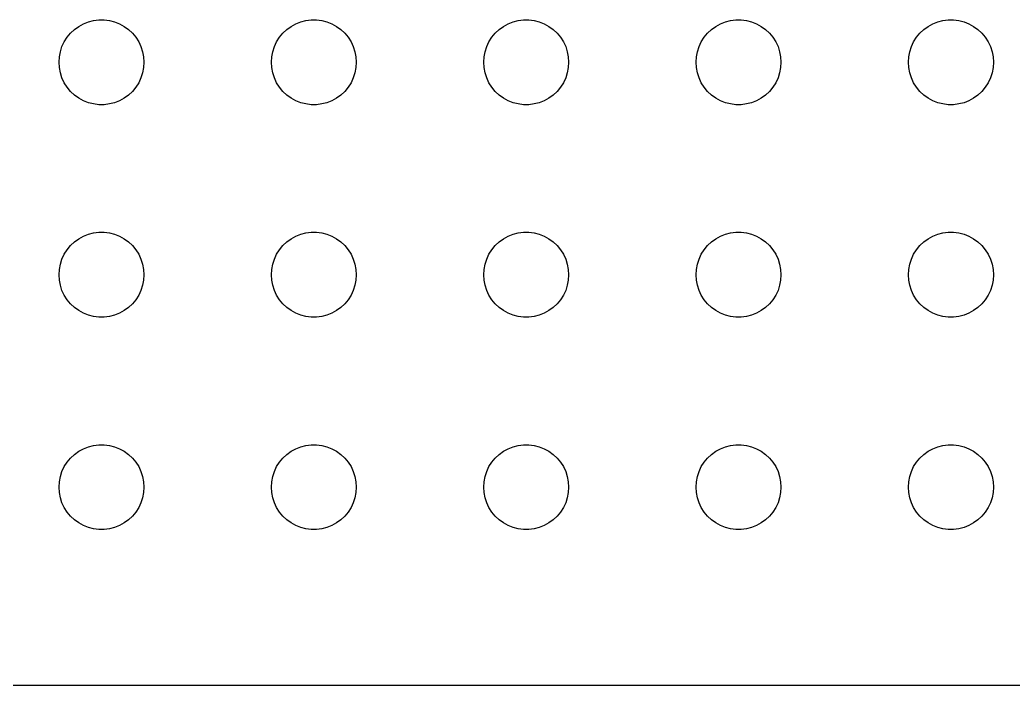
# Model space of a CAD drawing. Header units: metres. Extents: x -134 to 134, y 290 to 736.
# Drawn here: x 64.62 to 99.7, y 290.01 to 313.5 of the extents above; entities that cross this region are included whole.
import ezdxf

# ---------------------------------------------------------------- set-up
doc = ezdxf.new("R2010")
doc.units = ezdxf.units.M

msp = doc.modelspace()

# ---------------------------------------------------------------- linework, layer by layer
for p, q in [((66.6963, 313.266), (66.8613, 313.357)), ((66.8613, 313.357), (67.0365, 313.427)), ((67.0365, 313.427), (67.2189, 313.473)), ((67.2189, 313.473), (67.4058, 313.497)), ((67.4058, 313.497), (67.5942, 313.497)), ((67.5942, 313.497), (67.7811, 313.473)), ((67.7811, 313.473), (67.9635, 313.427)), ((67.9635, 313.427), (68.1387, 313.357)), ((68.1387, 313.357), (68.3037, 313.266)), ((74.1963, 313.266), (74.3613, 313.357)), ((74.3613, 313.357), (74.5365, 313.427)), ((74.5365, 313.427), (74.7189, 313.473)), ((74.7189, 313.473), (74.9058, 313.497)), ((74.9058, 313.497), (75.0942, 313.497)), ((75.0942, 313.497), (75.2811, 313.473)), ((75.2811, 313.473), (75.4635, 313.427)), ((75.4635, 313.427), (75.6387, 313.357)), ((75.6387, 313.357), (75.8037, 313.266)), ((81.6963, 313.266), (81.8613, 313.357)), ((81.8613, 313.357), (82.0365, 313.427)), ((82.0365, 313.427), (82.2189, 313.473)), ((82.2189, 313.473), (82.4058, 313.497)), ((82.4058, 313.497), (82.5942, 313.497)), ((82.5942, 313.497), (82.7811, 313.473)), ((82.7811, 313.473), (82.9635, 313.427)), ((82.9635, 313.427), (83.1387, 313.357)), ((83.1387, 313.357), (83.3037, 313.266)), ((89.1963, 313.266), (89.3613, 313.357)), ((89.3613, 313.357), (89.5365, 313.427)), ((89.5365, 313.427), (89.7189, 313.473)), ((89.7189, 313.473), (89.9058, 313.497)), ((89.9058, 313.497), (90.0942, 313.497)), ((90.0942, 313.497), (90.2811, 313.473)), ((90.2811, 313.473), (90.4635, 313.427)), ((90.4635, 313.427), (90.6387, 313.357)), ((90.6387, 313.357), (90.8037, 313.266)), ((96.6963, 313.266), (96.8613, 313.357)), ((96.8613, 313.357), (97.0365, 313.427)), ((97.0365, 313.427), (97.2189, 313.473)), ((97.2189, 313.473), (97.4058, 313.497)), ((97.4058, 313.497), (97.5942, 313.497)), ((97.5942, 313.497), (97.7811, 313.473)), ((97.7811, 313.473), (97.9635, 313.427)), ((97.9635, 313.427), (98.1387, 313.357)), ((98.1387, 313.357), (98.3037, 313.266)), ((66.2865, 312.882), (66.4065, 313.027)), ((66.4065, 313.027), (66.5439, 313.156)), ((66.5439, 313.156), (66.6963, 313.266)), ((68.3037, 313.266), (68.4561, 313.156)), ((68.4561, 313.156), (68.5934, 313.027)), ((68.5934, 313.027), (68.7135, 312.882)), ((73.7865, 312.882), (73.9065, 313.027)), ((73.9065, 313.027), (74.0439, 313.156)), ((74.0439, 313.156), (74.1963, 313.266)), ((75.8037, 313.266), (75.9561, 313.156)), ((75.9561, 313.156), (76.0934, 313.027)), ((76.0934, 313.027), (76.2135, 312.882)), ((81.2865, 312.882), (81.4065, 313.027)), ((81.4065, 313.027), (81.5439, 313.156)), ((81.5439, 313.156), (81.6963, 313.266)), ((83.3037, 313.266), (83.4561, 313.156)), ((83.4561, 313.156), (83.5934, 313.027)), ((83.5934, 313.027), (83.7135, 312.882)), ((88.7865, 312.882), (88.9065, 313.027)), ((88.9065, 313.027), (89.0439, 313.156)), ((89.0439, 313.156), (89.1963, 313.266)), ((90.8037, 313.266), (90.9561, 313.156)), ((90.9561, 313.156), (91.0934, 313.027)), ((91.0934, 313.027), (91.2135, 312.882)), ((96.2865, 312.882), (96.4065, 313.027)), ((96.4065, 313.027), (96.5439, 313.156)), ((96.5439, 313.156), (96.6963, 313.266)), ((98.3037, 313.266), (98.4561, 313.156)), ((98.4561, 313.156), (98.5934, 313.027)), ((98.5934, 313.027), (98.7135, 312.882)), ((66.1053, 312.552), (66.1855, 312.723)), ((66.1855, 312.723), (66.2865, 312.882)), ((68.7135, 312.882), (68.8145, 312.723)), ((68.8145, 312.723), (68.8947, 312.552)), ((73.6053, 312.552), (73.6855, 312.723)), ((73.6855, 312.723), (73.7865, 312.882)), ((76.2135, 312.882), (76.3145, 312.723)), ((76.3145, 312.723), (76.3947, 312.552)), ((81.1053, 312.552), (81.1855, 312.723)), ((81.1855, 312.723), (81.2865, 312.882)), ((83.7135, 312.882), (83.8145, 312.723)), ((83.8145, 312.723), (83.8947, 312.552)), ((88.6053, 312.552), (88.6855, 312.723)), ((88.6855, 312.723), (88.7865, 312.882)), ((91.2135, 312.882), (91.3145, 312.723)), ((91.3145, 312.723), (91.3947, 312.552)), ((96.1053, 312.552), (96.1855, 312.723)), ((96.1855, 312.723), (96.2865, 312.882)), ((98.7135, 312.882), (98.8145, 312.723)), ((98.8145, 312.723), (98.8947, 312.552)), ((66.0118, 312.188), (66.0471, 312.373)), ((66.0471, 312.373), (66.1053, 312.552)), ((68.8947, 312.552), (68.9529, 312.373)), ((68.9529, 312.373), (68.9882, 312.188)), ((73.5118, 312.188), (73.5471, 312.373)), ((73.5471, 312.373), (73.6053, 312.552)), ((76.3947, 312.552), (76.4529, 312.373)), ((76.4529, 312.373), (76.4882, 312.188)), ((81.0118, 312.188), (81.0471, 312.373)), ((81.0471, 312.373), (81.1053, 312.552)), ((83.8947, 312.552), (83.9529, 312.373)), ((83.9529, 312.373), (83.9882, 312.188)), ((88.5118, 312.188), (88.5471, 312.373)), ((88.5471, 312.373), (88.6053, 312.552)), ((91.3947, 312.552), (91.4529, 312.373)), ((91.4529, 312.373), (91.4882, 312.188)), ((96.0118, 312.188), (96.0471, 312.373)), ((96.0471, 312.373), (96.1053, 312.552)), ((98.8947, 312.552), (98.9529, 312.373)), ((98.9529, 312.373), (98.9882, 312.188)), ((66, 312), (66.0118, 312.188)), ((66.0118, 311.812), (66, 312)), ((68.9882, 312.188), (69, 312)), ((69, 312), (68.9882, 311.812)), ((73.5, 312), (73.5118, 312.188)), ((73.5118, 311.812), (73.5, 312)), ((76.4882, 312.188), (76.5, 312)), ((76.5, 312), (76.4882, 311.812)), ((81, 312), (81.0118, 312.188)), ((81.0118, 311.812), (81, 312)), ((83.9882, 312.188), (84, 312)), ((84, 312), (83.9882, 311.812)), ((88.5, 312), (88.5118, 312.188)), ((88.5118, 311.812), (88.5, 312)), ((91.4882, 312.188), (91.5, 312)), ((91.5, 312), (91.4882, 311.812)), ((96, 312), (96.0118, 312.188)), ((96.0118, 311.812), (96, 312)), ((98.9882, 312.188), (99, 312)), ((99, 312), (98.9882, 311.812)), ((66.0471, 311.627), (66.0118, 311.812)), ((66.1053, 311.448), (66.0471, 311.627)), ((68.9529, 311.627), (68.8947, 311.448)), ((68.9882, 311.812), (68.9529, 311.627)), ((73.5471, 311.627), (73.5118, 311.812)), ((73.6053, 311.448), (73.5471, 311.627)), ((76.4529, 311.627), (76.3947, 311.448)), ((76.4882, 311.812), (76.4529, 311.627)), ((81.0471, 311.627), (81.0118, 311.812)), ((81.1053, 311.448), (81.0471, 311.627)), ((83.9529, 311.627), (83.8947, 311.448)), ((83.9882, 311.812), (83.9529, 311.627)), ((88.5471, 311.627), (88.5118, 311.812)), ((88.6053, 311.448), (88.5471, 311.627)), ((91.4529, 311.627), (91.3947, 311.448)), ((91.4882, 311.812), (91.4529, 311.627)), ((96.0471, 311.627), (96.0118, 311.812)), ((96.1053, 311.448), (96.0471, 311.627)), ((98.9529, 311.627), (98.8947, 311.448)), ((98.9882, 311.812), (98.9529, 311.627)), ((66.1855, 311.277), (66.1053, 311.448)), ((66.2865, 311.118), (66.1855, 311.277)), ((68.8145, 311.277), (68.7135, 311.118)), ((68.8947, 311.448), (68.8145, 311.277)), ((73.6855, 311.277), (73.6053, 311.448)), ((73.7865, 311.118), (73.6855, 311.277)), ((76.3145, 311.277), (76.2135, 311.118)), ((76.3947, 311.448), (76.3145, 311.277)), ((81.1855, 311.277), (81.1053, 311.448)), ((81.2865, 311.118), (81.1855, 311.277)), ((83.8145, 311.277), (83.7135, 311.118)), ((83.8947, 311.448), (83.8145, 311.277)), ((88.6855, 311.277), (88.6053, 311.448)), ((88.7865, 311.118), (88.6855, 311.277)), ((91.3145, 311.277), (91.2135, 311.118)), ((91.3947, 311.448), (91.3145, 311.277)), ((96.1855, 311.277), (96.1053, 311.448)), ((96.2865, 311.118), (96.1855, 311.277)), ((98.8145, 311.277), (98.7135, 311.118)), ((98.8947, 311.448), (98.8145, 311.277)), ((66.4065, 310.973), (66.2865, 311.118)), ((66.5439, 310.844), (66.4065, 310.973)), ((66.6963, 310.734), (66.5439, 310.844)), ((68.4561, 310.844), (68.3037, 310.734)), ((68.5934, 310.973), (68.4561, 310.844)), ((68.7135, 311.118), (68.5934, 310.973)), ((73.9065, 310.973), (73.7865, 311.118)), ((74.0439, 310.844), (73.9065, 310.973)), ((74.1963, 310.734), (74.0439, 310.844)), ((75.9561, 310.844), (75.8037, 310.734)), ((76.0934, 310.973), (75.9561, 310.844)), ((76.2135, 311.118), (76.0934, 310.973)), ((81.4065, 310.973), (81.2865, 311.118)), ((81.5439, 310.844), (81.4065, 310.973)), ((81.6963, 310.734), (81.5439, 310.844)), ((83.4561, 310.844), (83.3037, 310.734)), ((83.5934, 310.973), (83.4561, 310.844)), ((83.7135, 311.118), (83.5934, 310.973)), ((88.9065, 310.973), (88.7865, 311.118)), ((89.0439, 310.844), (88.9065, 310.973)), ((89.1963, 310.734), (89.0439, 310.844)), ((90.9561, 310.844), (90.8037, 310.734)), ((91.0934, 310.973), (90.9561, 310.844)), ((91.2135, 311.118), (91.0934, 310.973)), ((96.4065, 310.973), (96.2865, 311.118)), ((96.5439, 310.844), (96.4065, 310.973)), ((96.6963, 310.734), (96.5439, 310.844)), ((98.4561, 310.844), (98.3037, 310.734)), ((98.5934, 310.973), (98.4561, 310.844)), ((98.7135, 311.118), (98.5934, 310.973)), ((66.8613, 310.643), (66.6963, 310.734)), ((67.0365, 310.573), (66.8613, 310.643)), ((67.2189, 310.527), (67.0365, 310.573)), ((67.4058, 310.503), (67.2189, 310.527)), ((67.5942, 310.503), (67.4058, 310.503)), ((67.7811, 310.527), (67.5942, 310.503)), ((67.9635, 310.573), (67.7811, 310.527)), ((68.1387, 310.643), (67.9635, 310.573)), ((68.3037, 310.734), (68.1387, 310.643)), ((74.3613, 310.643), (74.1963, 310.734)), ((74.5365, 310.573), (74.3613, 310.643)), ((74.7189, 310.527), (74.5365, 310.573)), ((74.9058, 310.503), (74.7189, 310.527)), ((75.0942, 310.503), (74.9058, 310.503)), ((75.2811, 310.527), (75.0942, 310.503)), ((75.4635, 310.573), (75.2811, 310.527)), ((75.6387, 310.643), (75.4635, 310.573)), ((75.8037, 310.734), (75.6387, 310.643)), ((81.8613, 310.643), (81.6963, 310.734)), ((82.0365, 310.573), (81.8613, 310.643)), ((82.2189, 310.527), (82.0365, 310.573)), ((82.4058, 310.503), (82.2189, 310.527)), ((82.5942, 310.503), (82.4058, 310.503)), ((82.7811, 310.527), (82.5942, 310.503)), ((82.9635, 310.573), (82.7811, 310.527)), ((83.1387, 310.643), (82.9635, 310.573)), ((83.3037, 310.734), (83.1387, 310.643)), ((89.3613, 310.643), (89.1963, 310.734)), ((89.5365, 310.573), (89.3613, 310.643)), ((89.7189, 310.527), (89.5365, 310.573)), ((89.9058, 310.503), (89.7189, 310.527)), ((90.0942, 310.503), (89.9058, 310.503)), ((90.2811, 310.527), (90.0942, 310.503)), ((90.4635, 310.573), (90.2811, 310.527)), ((90.6387, 310.643), (90.4635, 310.573)), ((90.8037, 310.734), (90.6387, 310.643)), ((96.8613, 310.643), (96.6963, 310.734)), ((97.0365, 310.573), (96.8613, 310.643)), ((97.2189, 310.527), (97.0365, 310.573)), ((97.4058, 310.503), (97.2189, 310.527)), ((97.5942, 310.503), (97.4058, 310.503)), ((97.7811, 310.527), (97.5942, 310.503)), ((97.9635, 310.573), (97.7811, 310.527)), ((98.1387, 310.643), (97.9635, 310.573)), ((98.3037, 310.734), (98.1387, 310.643)), ((66.8613, 305.857), (67.0365, 305.927)), ((67.0365, 305.927), (67.2189, 305.973)), ((67.2189, 305.973), (67.4058, 305.997)), ((67.4058, 305.997), (67.5942, 305.997)), ((67.5942, 305.997), (67.7811, 305.973)), ((67.7811, 305.973), (67.9635, 305.927)), ((67.9635, 305.927), (68.1387, 305.857)), ((74.3613, 305.857), (74.5365, 305.927)), ((74.5365, 305.927), (74.7189, 305.973)), ((74.7189, 305.973), (74.9058, 305.997)), ((74.9058, 305.997), (75.0942, 305.997)), ((75.0942, 305.997), (75.2811, 305.973)), ((75.2811, 305.973), (75.4635, 305.927)), ((75.4635, 305.927), (75.6387, 305.857)), ((81.8613, 305.857), (82.0365, 305.927)), ((82.0365, 305.927), (82.2189, 305.973)), ((82.2189, 305.973), (82.4058, 305.997)), ((82.4058, 305.997), (82.5942, 305.997)), ((82.5942, 305.997), (82.7811, 305.973)), ((82.7811, 305.973), (82.9635, 305.927)), ((82.9635, 305.927), (83.1387, 305.857)), ((89.3613, 305.857), (89.5365, 305.927)), ((89.5365, 305.927), (89.7189, 305.973)), ((89.7189, 305.973), (89.9058, 305.997)), ((89.9058, 305.997), (90.0942, 305.997)), ((90.0942, 305.997), (90.2811, 305.973)), ((90.2811, 305.973), (90.4635, 305.927)), ((90.4635, 305.927), (90.6387, 305.857)), ((96.8613, 305.857), (97.0365, 305.927)), ((97.0365, 305.927), (97.2189, 305.973)), ((97.2189, 305.973), (97.4058, 305.997)), ((97.4058, 305.997), (97.5942, 305.997)), ((97.5942, 305.997), (97.7811, 305.973)), ((97.7811, 305.973), (97.9635, 305.927)), ((97.9635, 305.927), (98.1387, 305.857)), ((66.4065, 305.527), (66.5439, 305.656)), ((66.5439, 305.656), (66.6963, 305.766)), ((66.6963, 305.766), (66.8613, 305.857)), ((68.1387, 305.857), (68.3037, 305.766)), ((68.3037, 305.766), (68.4561, 305.656)), ((68.4561, 305.656), (68.5934, 305.527)), ((73.9065, 305.527), (74.0439, 305.656)), ((74.0439, 305.656), (74.1963, 305.766)), ((74.1963, 305.766), (74.3613, 305.857)), ((75.6387, 305.857), (75.8037, 305.766)), ((75.8037, 305.766), (75.9561, 305.656)), ((75.9561, 305.656), (76.0934, 305.527)), ((81.4065, 305.527), (81.5439, 305.656)), ((81.5439, 305.656), (81.6963, 305.766)), ((81.6963, 305.766), (81.8613, 305.857)), ((83.1387, 305.857), (83.3037, 305.766)), ((83.3037, 305.766), (83.4561, 305.656)), ((83.4561, 305.656), (83.5934, 305.527)), ((88.9065, 305.527), (89.0439, 305.656)), ((89.0439, 305.656), (89.1963, 305.766)), ((89.1963, 305.766), (89.3613, 305.857)), ((90.6387, 305.857), (90.8037, 305.766)), ((90.8037, 305.766), (90.9561, 305.656)), ((90.9561, 305.656), (91.0934, 305.527)), ((96.4065, 305.527), (96.5439, 305.656)), ((96.5439, 305.656), (96.6963, 305.766)), ((96.6963, 305.766), (96.8613, 305.857)), ((98.1387, 305.857), (98.3037, 305.766)), ((98.3037, 305.766), (98.4561, 305.656)), ((98.4561, 305.656), (98.5934, 305.527)), ((66.1053, 305.052), (66.1855, 305.223)), ((66.1855, 305.223), (66.2865, 305.382)), ((66.2865, 305.382), (66.4065, 305.527)), ((68.5934, 305.527), (68.7135, 305.382)), ((68.7135, 305.382), (68.8145, 305.223)), ((68.8145, 305.223), (68.8947, 305.052)), ((73.6053, 305.052), (73.6855, 305.223)), ((73.6855, 305.223), (73.7865, 305.382)), ((73.7865, 305.382), (73.9065, 305.527)), ((76.0934, 305.527), (76.2135, 305.382)), ((76.2135, 305.382), (76.3145, 305.223)), ((76.3145, 305.223), (76.3947, 305.052)), ((81.1053, 305.052), (81.1855, 305.223)), ((81.1855, 305.223), (81.2865, 305.382)), ((81.2865, 305.382), (81.4065, 305.527)), ((83.5934, 305.527), (83.7135, 305.382)), ((83.7135, 305.382), (83.8145, 305.223)), ((83.8145, 305.223), (83.8947, 305.052)), ((88.6053, 305.052), (88.6855, 305.223)), ((88.6855, 305.223), (88.7865, 305.382)), ((88.7865, 305.382), (88.9065, 305.527)), ((91.0934, 305.527), (91.2135, 305.382)), ((91.2135, 305.382), (91.3145, 305.223)), ((91.3145, 305.223), (91.3947, 305.052)), ((96.1053, 305.052), (96.1855, 305.223)), ((96.1855, 305.223), (96.2865, 305.382)), ((96.2865, 305.382), (96.4065, 305.527)), ((98.5934, 305.527), (98.7135, 305.382)), ((98.7135, 305.382), (98.8145, 305.223)), ((98.8145, 305.223), (98.8947, 305.052)), ((66.0118, 304.688), (66.0471, 304.873)), ((66.0471, 304.873), (66.1053, 305.052)), ((68.8947, 305.052), (68.9529, 304.873)), ((68.9529, 304.873), (68.9882, 304.688)), ((73.5118, 304.688), (73.5471, 304.873)), ((73.5471, 304.873), (73.6053, 305.052)), ((76.3947, 305.052), (76.4529, 304.873)), ((76.4529, 304.873), (76.4882, 304.688)), ((81.0118, 304.688), (81.0471, 304.873)), ((81.0471, 304.873), (81.1053, 305.052)), ((83.8947, 305.052), (83.9529, 304.873)), ((83.9529, 304.873), (83.9882, 304.688)), ((88.5118, 304.688), (88.5471, 304.873)), ((88.5471, 304.873), (88.6053, 305.052)), ((91.3947, 305.052), (91.4529, 304.873)), ((91.4529, 304.873), (91.4882, 304.688)), ((96.0118, 304.688), (96.0471, 304.873)), ((96.0471, 304.873), (96.1053, 305.052)), ((98.8947, 305.052), (98.9529, 304.873)), ((98.9529, 304.873), (98.9882, 304.688)), ((66, 304.5), (66.0118, 304.688)), ((68.9882, 304.688), (69, 304.5)), ((73.5, 304.5), (73.5118, 304.688)), ((76.4882, 304.688), (76.5, 304.5)), ((81, 304.5), (81.0118, 304.688)), ((83.9882, 304.688), (84, 304.5)), ((88.5, 304.5), (88.5118, 304.688)), ((91.4882, 304.688), (91.5, 304.5)), ((96, 304.5), (96.0118, 304.688)), ((98.9882, 304.688), (99, 304.5)), ((66.0118, 304.312), (66, 304.5)), ((66.0471, 304.127), (66.0118, 304.312)), ((68.9882, 304.312), (68.9529, 304.127)), ((69, 304.5), (68.9882, 304.312)), ((73.5118, 304.312), (73.5, 304.5)), ((73.5471, 304.127), (73.5118, 304.312)), ((76.4882, 304.312), (76.4529, 304.127)), ((76.5, 304.5), (76.4882, 304.312)), ((81.0118, 304.312), (81, 304.5)), ((81.0471, 304.127), (81.0118, 304.312)), ((83.9882, 304.312), (83.9529, 304.127)), ((84, 304.5), (83.9882, 304.312)), ((88.5118, 304.312), (88.5, 304.5)), ((88.5471, 304.127), (88.5118, 304.312)), ((91.4882, 304.312), (91.4529, 304.127)), ((91.5, 304.5), (91.4882, 304.312)), ((96.0118, 304.312), (96, 304.5)), ((96.0471, 304.127), (96.0118, 304.312)), ((98.9882, 304.312), (98.9529, 304.127)), ((99, 304.5), (98.9882, 304.312)), ((66.1053, 303.948), (66.0471, 304.127)), ((66.1855, 303.777), (66.1053, 303.948)), ((68.8947, 303.948), (68.8145, 303.777)), ((68.9529, 304.127), (68.8947, 303.948)), ((73.6053, 303.948), (73.5471, 304.127)), ((73.6855, 303.777), (73.6053, 303.948)), ((76.3947, 303.948), (76.3145, 303.777)), ((76.4529, 304.127), (76.3947, 303.948)), ((81.1053, 303.948), (81.0471, 304.127)), ((81.1855, 303.777), (81.1053, 303.948)), ((83.8947, 303.948), (83.8145, 303.777)), ((83.9529, 304.127), (83.8947, 303.948)), ((88.6053, 303.948), (88.5471, 304.127)), ((88.6855, 303.777), (88.6053, 303.948)), ((91.3947, 303.948), (91.3145, 303.777)), ((91.4529, 304.127), (91.3947, 303.948)), ((96.1053, 303.948), (96.0471, 304.127)), ((96.1855, 303.777), (96.1053, 303.948)), ((98.8947, 303.948), (98.8145, 303.777)), ((98.9529, 304.127), (98.8947, 303.948)), ((66.2865, 303.618), (66.1855, 303.777)), ((66.4065, 303.473), (66.2865, 303.618)), ((66.5439, 303.344), (66.4065, 303.473)), ((68.5934, 303.473), (68.4561, 303.344)), ((68.7135, 303.618), (68.5934, 303.473)), ((68.8145, 303.777), (68.7135, 303.618)), ((73.7865, 303.618), (73.6855, 303.777)), ((73.9065, 303.473), (73.7865, 303.618)), ((74.0439, 303.344), (73.9065, 303.473)), ((76.0934, 303.473), (75.9561, 303.344)), ((76.2135, 303.618), (76.0934, 303.473)), ((76.3145, 303.777), (76.2135, 303.618)), ((81.2865, 303.618), (81.1855, 303.777)), ((81.4065, 303.473), (81.2865, 303.618)), ((81.5439, 303.344), (81.4065, 303.473)), ((83.5934, 303.473), (83.4561, 303.344)), ((83.7135, 303.618), (83.5934, 303.473)), ((83.8145, 303.777), (83.7135, 303.618)), ((88.7865, 303.618), (88.6855, 303.777)), ((88.9065, 303.473), (88.7865, 303.618)), ((89.0439, 303.344), (88.9065, 303.473)), ((91.0934, 303.473), (90.9561, 303.344)), ((91.2135, 303.618), (91.0934, 303.473)), ((91.3145, 303.777), (91.2135, 303.618)), ((96.2865, 303.618), (96.1855, 303.777)), ((96.4065, 303.473), (96.2865, 303.618)), ((96.5439, 303.344), (96.4065, 303.473)), ((98.5934, 303.473), (98.4561, 303.344)), ((98.7135, 303.618), (98.5934, 303.473)), ((98.8145, 303.777), (98.7135, 303.618)), ((66.6963, 303.234), (66.5439, 303.344)), ((66.8613, 303.143), (66.6963, 303.234)), ((67.0365, 303.073), (66.8613, 303.143)), ((68.1387, 303.143), (67.9635, 303.073)), ((68.3037, 303.234), (68.1387, 303.143)), ((68.4561, 303.344), (68.3037, 303.234)), ((74.1963, 303.234), (74.0439, 303.344)), ((74.3613, 303.143), (74.1963, 303.234)), ((74.5365, 303.073), (74.3613, 303.143)), ((75.6387, 303.143), (75.4635, 303.073)), ((75.8037, 303.234), (75.6387, 303.143)), ((75.9561, 303.344), (75.8037, 303.234)), ((81.6963, 303.234), (81.5439, 303.344)), ((81.8613, 303.143), (81.6963, 303.234)), ((82.0365, 303.073), (81.8613, 303.143)), ((83.1387, 303.143), (82.9635, 303.073)), ((83.3037, 303.234), (83.1387, 303.143)), ((83.4561, 303.344), (83.3037, 303.234)), ((89.1963, 303.234), (89.0439, 303.344)), ((89.3613, 303.143), (89.1963, 303.234)), ((89.5365, 303.073), (89.3613, 303.143)), ((90.6387, 303.143), (90.4635, 303.073)), ((90.8037, 303.234), (90.6387, 303.143)), ((90.9561, 303.344), (90.8037, 303.234)), ((96.6963, 303.234), (96.5439, 303.344)), ((96.8613, 303.143), (96.6963, 303.234)), ((97.0365, 303.073), (96.8613, 303.143)), ((98.1387, 303.143), (97.9635, 303.073)), ((98.3037, 303.234), (98.1387, 303.143)), ((98.4561, 303.344), (98.3037, 303.234)), ((67.2189, 303.027), (67.0365, 303.073)), ((67.4058, 303.003), (67.2189, 303.027)), ((67.5942, 303.003), (67.4058, 303.003)), ((67.7811, 303.027), (67.5942, 303.003)), ((67.9635, 303.073), (67.7811, 303.027)), ((74.7189, 303.027), (74.5365, 303.073)), ((74.9058, 303.003), (74.7189, 303.027)), ((75.0942, 303.003), (74.9058, 303.003)), ((75.2811, 303.027), (75.0942, 303.003)), ((75.4635, 303.073), (75.2811, 303.027)), ((82.2189, 303.027), (82.0365, 303.073)), ((82.4058, 303.003), (82.2189, 303.027)), ((82.5942, 303.003), (82.4058, 303.003)), ((82.7811, 303.027), (82.5942, 303.003)), ((82.9635, 303.073), (82.7811, 303.027)), ((89.7189, 303.027), (89.5365, 303.073)), ((89.9058, 303.003), (89.7189, 303.027)), ((90.0942, 303.003), (89.9058, 303.003)), ((90.2811, 303.027), (90.0942, 303.003)), ((90.4635, 303.073), (90.2811, 303.027)), ((97.2189, 303.027), (97.0365, 303.073)), ((97.4058, 303.003), (97.2189, 303.027)), ((97.5942, 303.003), (97.4058, 303.003)), ((97.7811, 303.027), (97.5942, 303.003)), ((97.9635, 303.073), (97.7811, 303.027)), ((66.5439, 298.156), (66.6963, 298.266)), ((66.6963, 298.266), (66.8613, 298.357)), ((66.8613, 298.357), (67.0365, 298.427)), ((67.0365, 298.427), (67.2189, 298.473)), ((67.2189, 298.473), (67.4058, 298.497)), ((67.4058, 298.497), (67.5942, 298.497)), ((67.5942, 298.497), (67.7811, 298.473)), ((67.7811, 298.473), (67.9635, 298.427)), ((67.9635, 298.427), (68.1387, 298.357)), ((68.1387, 298.357), (68.3037, 298.266)), ((68.3037, 298.266), (68.4561, 298.156)), ((74.0439, 298.156), (74.1963, 298.266)), ((74.1963, 298.266), (74.3613, 298.357)), ((74.3613, 298.357), (74.5365, 298.427)), ((74.5365, 298.427), (74.7189, 298.473)), ((74.7189, 298.473), (74.9058, 298.497)), ((74.9058, 298.497), (75.0942, 298.497)), ((75.0942, 298.497), (75.2811, 298.473)), ((75.2811, 298.473), (75.4635, 298.427)), ((75.4635, 298.427), (75.6387, 298.357)), ((75.6387, 298.357), (75.8037, 298.266)), ((75.8037, 298.266), (75.9561, 298.156)), ((81.5439, 298.156), (81.6963, 298.266)), ((81.6963, 298.266), (81.8613, 298.357)), ((81.8613, 298.357), (82.0365, 298.427)), ((82.0365, 298.427), (82.2189, 298.473)), ((82.2189, 298.473), (82.4058, 298.497)), ((82.4058, 298.497), (82.5942, 298.497)), ((82.5942, 298.497), (82.7811, 298.473)), ((82.7811, 298.473), (82.9635, 298.427)), ((82.9635, 298.427), (83.1387, 298.357)), ((83.1387, 298.357), (83.3037, 298.266)), ((83.3037, 298.266), (83.4561, 298.156)), ((89.0439, 298.156), (89.1963, 298.266)), ((89.1963, 298.266), (89.3613, 298.357)), ((89.3613, 298.357), (89.5365, 298.427)), ((89.5365, 298.427), (89.7189, 298.473)), ((89.7189, 298.473), (89.9058, 298.497)), ((89.9058, 298.497), (90.0942, 298.497)), ((90.0942, 298.497), (90.2811, 298.473)), ((90.2811, 298.473), (90.4635, 298.427)), ((90.4635, 298.427), (90.6387, 298.357)), ((90.6387, 298.357), (90.8037, 298.266)), ((90.8037, 298.266), (90.9561, 298.156)), ((96.5439, 298.156), (96.6963, 298.266)), ((96.6963, 298.266), (96.8613, 298.357)), ((96.8613, 298.357), (97.0365, 298.427)), ((97.0365, 298.427), (97.2189, 298.473)), ((97.2189, 298.473), (97.4058, 298.497)), ((97.4058, 298.497), (97.5942, 298.497)), ((97.5942, 298.497), (97.7811, 298.473)), ((97.7811, 298.473), (97.9635, 298.427)), ((97.9635, 298.427), (98.1387, 298.357)), ((98.1387, 298.357), (98.3037, 298.266)), ((98.3037, 298.266), (98.4561, 298.156)), ((66.1855, 297.723), (66.2865, 297.882)), ((66.2865, 297.882), (66.4065, 298.027)), ((66.4065, 298.027), (66.5439, 298.156)), ((68.4561, 298.156), (68.5934, 298.027)), ((68.5934, 298.027), (68.7135, 297.882)), ((68.7135, 297.882), (68.8145, 297.723)), ((73.6855, 297.723), (73.7865, 297.882)), ((73.7865, 297.882), (73.9065, 298.027)), ((73.9065, 298.027), (74.0439, 298.156)), ((75.9561, 298.156), (76.0934, 298.027)), ((76.0934, 298.027), (76.2135, 297.882)), ((76.2135, 297.882), (76.3145, 297.723)), ((81.1855, 297.723), (81.2865, 297.882)), ((81.2865, 297.882), (81.4065, 298.027)), ((81.4065, 298.027), (81.5439, 298.156)), ((83.4561, 298.156), (83.5934, 298.027)), ((83.5934, 298.027), (83.7135, 297.882)), ((83.7135, 297.882), (83.8145, 297.723)), ((88.6855, 297.723), (88.7865, 297.882)), ((88.7865, 297.882), (88.9065, 298.027)), ((88.9065, 298.027), (89.0439, 298.156)), ((90.9561, 298.156), (91.0934, 298.027)), ((91.0934, 298.027), (91.2135, 297.882)), ((91.2135, 297.882), (91.3145, 297.723)), ((96.1855, 297.723), (96.2865, 297.882)), ((96.2865, 297.882), (96.4065, 298.027)), ((96.4065, 298.027), (96.5439, 298.156)), ((98.4561, 298.156), (98.5934, 298.027)), ((98.5934, 298.027), (98.7135, 297.882)), ((98.7135, 297.882), (98.8145, 297.723)), ((66.0471, 297.373), (66.1053, 297.552)), ((66.1053, 297.552), (66.1855, 297.723)), ((68.8145, 297.723), (68.8947, 297.552)), ((68.8947, 297.552), (68.9529, 297.373)), ((73.5471, 297.373), (73.6053, 297.552)), ((73.6053, 297.552), (73.6855, 297.723)), ((76.3145, 297.723), (76.3947, 297.552)), ((76.3947, 297.552), (76.4529, 297.373)), ((81.0471, 297.373), (81.1053, 297.552)), ((81.1053, 297.552), (81.1855, 297.723)), ((83.8145, 297.723), (83.8947, 297.552)), ((83.8947, 297.552), (83.9529, 297.373)), ((88.5471, 297.373), (88.6053, 297.552)), ((88.6053, 297.552), (88.6855, 297.723)), ((91.3145, 297.723), (91.3947, 297.552)), ((91.3947, 297.552), (91.4529, 297.373)), ((96.0471, 297.373), (96.1053, 297.552)), ((96.1053, 297.552), (96.1855, 297.723)), ((98.8145, 297.723), (98.8947, 297.552)), ((98.8947, 297.552), (98.9529, 297.373)), ((66, 297), (66.0118, 297.188)), ((66.0118, 297.188), (66.0471, 297.373)), ((68.9529, 297.373), (68.9882, 297.188)), ((68.9882, 297.188), (69, 297)), ((73.5, 297), (73.5118, 297.188)), ((73.5118, 297.188), (73.5471, 297.373)), ((76.4529, 297.373), (76.4882, 297.188)), ((76.4882, 297.188), (76.5, 297)), ((81, 297), (81.0118, 297.188)), ((81.0118, 297.188), (81.0471, 297.373)), ((83.9529, 297.373), (83.9882, 297.188)), ((83.9882, 297.188), (84, 297)), ((88.5, 297), (88.5118, 297.188)), ((88.5118, 297.188), (88.5471, 297.373)), ((91.4529, 297.373), (91.4882, 297.188)), ((91.4882, 297.188), (91.5, 297)), ((96, 297), (96.0118, 297.188)), ((96.0118, 297.188), (96.0471, 297.373)), ((98.9529, 297.373), (98.9882, 297.188)), ((98.9882, 297.188), (99, 297)), ((66.0118, 296.812), (66, 297)), ((66.0471, 296.627), (66.0118, 296.812)), ((68.9882, 296.812), (68.9529, 296.627)), ((69, 297), (68.9882, 296.812)), ((73.5118, 296.812), (73.5, 297)), ((73.5471, 296.627), (73.5118, 296.812)), ((76.4882, 296.812), (76.4529, 296.627)), ((76.5, 297), (76.4882, 296.812)), ((81.0118, 296.812), (81, 297)), ((81.0471, 296.627), (81.0118, 296.812)), ((83.9882, 296.812), (83.9529, 296.627)), ((84, 297), (83.9882, 296.812)), ((88.5118, 296.812), (88.5, 297)), ((88.5471, 296.627), (88.5118, 296.812)), ((91.4882, 296.812), (91.4529, 296.627)), ((91.5, 297), (91.4882, 296.812)), ((96.0118, 296.812), (96, 297)), ((96.0471, 296.627), (96.0118, 296.812)), ((98.9882, 296.812), (98.9529, 296.627)), ((99, 297), (98.9882, 296.812)), ((66.1053, 296.448), (66.0471, 296.627)), ((66.1855, 296.277), (66.1053, 296.448)), ((68.8947, 296.448), (68.8145, 296.277)), ((68.9529, 296.627), (68.8947, 296.448)), ((73.6053, 296.448), (73.5471, 296.627)), ((73.6855, 296.277), (73.6053, 296.448)), ((76.3947, 296.448), (76.3145, 296.277)), ((76.4529, 296.627), (76.3947, 296.448)), ((81.1053, 296.448), (81.0471, 296.627)), ((81.1855, 296.277), (81.1053, 296.448)), ((83.8947, 296.448), (83.8145, 296.277)), ((83.9529, 296.627), (83.8947, 296.448)), ((88.6053, 296.448), (88.5471, 296.627)), ((88.6855, 296.277), (88.6053, 296.448)), ((91.3947, 296.448), (91.3145, 296.277)), ((91.4529, 296.627), (91.3947, 296.448)), ((96.1053, 296.448), (96.0471, 296.627)), ((96.1855, 296.277), (96.1053, 296.448)), ((98.8947, 296.448), (98.8145, 296.277)), ((98.9529, 296.627), (98.8947, 296.448)), ((66.2865, 296.118), (66.1855, 296.277)), ((66.4065, 295.973), (66.2865, 296.118)), ((68.7135, 296.118), (68.5934, 295.973)), ((68.8145, 296.277), (68.7135, 296.118)), ((73.7865, 296.118), (73.6855, 296.277)), ((73.9065, 295.973), (73.7865, 296.118)), ((76.2135, 296.118), (76.0934, 295.973)), ((76.3145, 296.277), (76.2135, 296.118)), ((81.2865, 296.118), (81.1855, 296.277)), ((81.4065, 295.973), (81.2865, 296.118)), ((83.7135, 296.118), (83.5934, 295.973)), ((83.8145, 296.277), (83.7135, 296.118)), ((88.7865, 296.118), (88.6855, 296.277)), ((88.9065, 295.973), (88.7865, 296.118)), ((91.2135, 296.118), (91.0934, 295.973)), ((91.3145, 296.277), (91.2135, 296.118)), ((96.2865, 296.118), (96.1855, 296.277)), ((96.4065, 295.973), (96.2865, 296.118)), ((98.7135, 296.118), (98.5934, 295.973)), ((98.8145, 296.277), (98.7135, 296.118)), ((66.5439, 295.844), (66.4065, 295.973)), ((66.6963, 295.734), (66.5439, 295.844)), ((68.4561, 295.844), (68.3037, 295.734)), ((68.5934, 295.973), (68.4561, 295.844)), ((74.0439, 295.844), (73.9065, 295.973)), ((74.1963, 295.734), (74.0439, 295.844)), ((75.9561, 295.844), (75.8037, 295.734)), ((76.0934, 295.973), (75.9561, 295.844)), ((81.5439, 295.844), (81.4065, 295.973)), ((81.6963, 295.734), (81.5439, 295.844)), ((83.4561, 295.844), (83.3037, 295.734)), ((83.5934, 295.973), (83.4561, 295.844)), ((89.0439, 295.844), (88.9065, 295.973)), ((89.1963, 295.734), (89.0439, 295.844)), ((90.9561, 295.844), (90.8037, 295.734)), ((91.0934, 295.973), (90.9561, 295.844)), ((96.5439, 295.844), (96.4065, 295.973)), ((96.6963, 295.734), (96.5439, 295.844)), ((98.4561, 295.844), (98.3037, 295.734)), ((98.5934, 295.973), (98.4561, 295.844)), ((66.8613, 295.643), (66.6963, 295.734)), ((67.0365, 295.573), (66.8613, 295.643)), ((67.2189, 295.527), (67.0365, 295.573)), ((67.4058, 295.503), (67.2189, 295.527)), ((67.5942, 295.503), (67.4058, 295.503)), ((67.7811, 295.527), (67.5942, 295.503)), ((67.9635, 295.573), (67.7811, 295.527)), ((68.1387, 295.643), (67.9635, 295.573)), ((68.3037, 295.734), (68.1387, 295.643)), ((74.3613, 295.643), (74.1963, 295.734)), ((74.5365, 295.573), (74.3613, 295.643)), ((74.7189, 295.527), (74.5365, 295.573)), ((74.9058, 295.503), (74.7189, 295.527)), ((75.0942, 295.503), (74.9058, 295.503)), ((75.2811, 295.527), (75.0942, 295.503)), ((75.4635, 295.573), (75.2811, 295.527)), ((75.6387, 295.643), (75.4635, 295.573)), ((75.8037, 295.734), (75.6387, 295.643)), ((81.8613, 295.643), (81.6963, 295.734)), ((82.0365, 295.573), (81.8613, 295.643)), ((82.2189, 295.527), (82.0365, 295.573)), ((82.4058, 295.503), (82.2189, 295.527)), ((82.5942, 295.503), (82.4058, 295.503)), ((82.7811, 295.527), (82.5942, 295.503)), ((82.9635, 295.573), (82.7811, 295.527)), ((83.1387, 295.643), (82.9635, 295.573)), ((83.3037, 295.734), (83.1387, 295.643)), ((89.3613, 295.643), (89.1963, 295.734)), ((89.5365, 295.573), (89.3613, 295.643)), ((89.7189, 295.527), (89.5365, 295.573)), ((89.9058, 295.503), (89.7189, 295.527)), ((90.0942, 295.503), (89.9058, 295.503)), ((90.2811, 295.527), (90.0942, 295.503)), ((90.4635, 295.573), (90.2811, 295.527)), ((90.6387, 295.643), (90.4635, 295.573)), ((90.8037, 295.734), (90.6387, 295.643)), ((96.8613, 295.643), (96.6963, 295.734)), ((97.0365, 295.573), (96.8613, 295.643)), ((97.2189, 295.527), (97.0365, 295.573)), ((97.4058, 295.503), (97.2189, 295.527)), ((97.5942, 295.503), (97.4058, 295.503)), ((97.7811, 295.527), (97.5942, 295.503)), ((97.9635, 295.573), (97.7811, 295.527)), ((98.1387, 295.643), (97.9635, 295.573)), ((98.3037, 295.734), (98.1387, 295.643)), ((-129.814, 290.01), (129.814, 290.01))]:
    msp.add_line(p, q)

doc.saveas('drawing.dxf')
